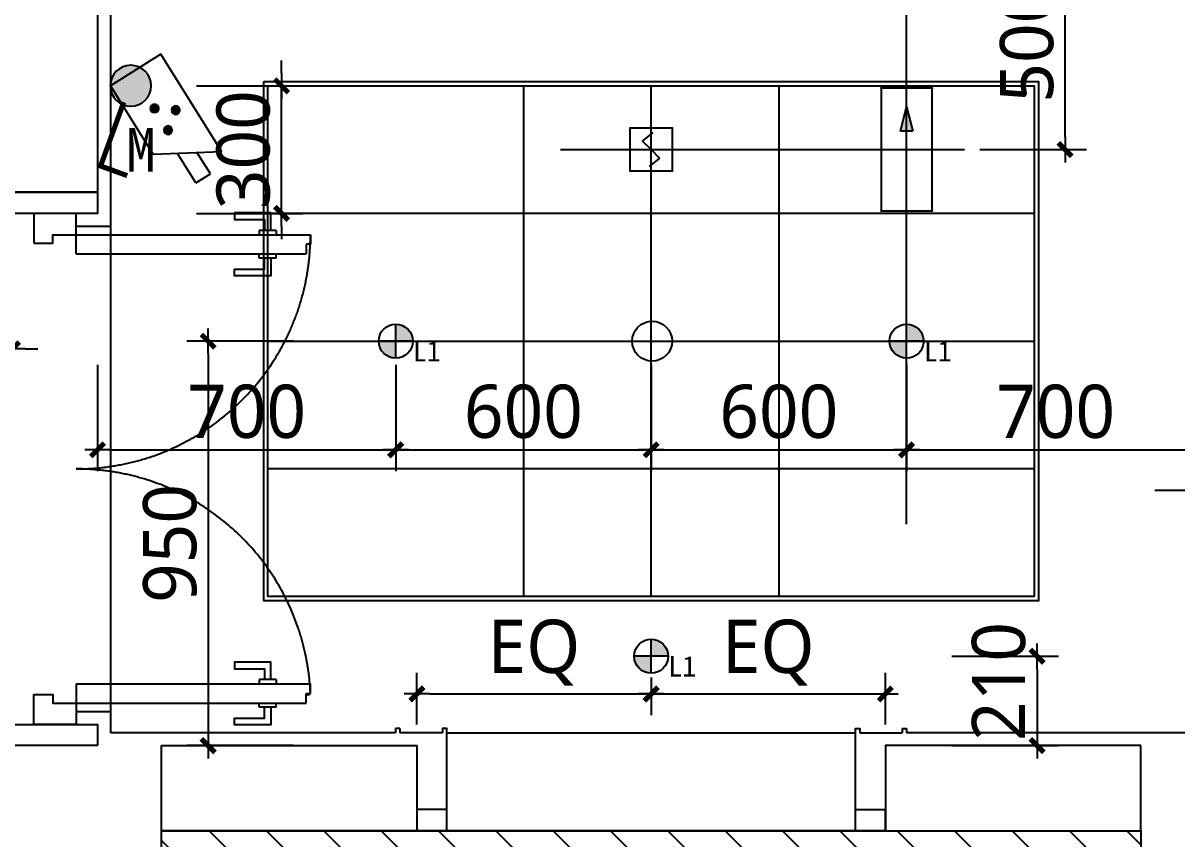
# Model space of a CAD drawing. Extents: x 3443499 to 7125205, y -1700016 to -264854.
# Drawn here: x 3445224 to 3447934, y -987255 to -985339 of the extents above; entities that cross this region are included whole.
import ezdxf
from ezdxf.enums import TextEntityAlignment as Align

# ---------------------------------------------------------------- set-up
doc = ezdxf.new("R2010")
doc.units = 0
doc.header["$LTSCALE"] = 1000
doc.header["$MEASUREMENT"] = 0
doc.linetypes.add('ACAD_ISO03W100', pattern=[30, 12, -18])
doc.linetypes.add('DASH', pattern=[0.35, 0.25, -0.1])
doc.layers.get('0').update_dxf_attribs({"linetype": 'CONTINUOUS'})
doc.layers.get('Defpoints').update_dxf_attribs({"linetype": 'CONTINUOUS'})
for name, color, linetype in [('A-填充', 251, 'CONTINUOUS'), ('A-墙体', 255, 'CONTINUOUS'), ('A-结构', 4, 'CONTINUOUS'), ('A-结构柱', 255, 'CONTINUOUS'), ('B-门', 4, 'CONTINUOUS'), ('B-门槛线', 251, 'CONTINUOUS'), ('C-消防点位', 54, 'CONTINUOUS'), ('D-地面结构', 4, 'CONTINUOUS'), ('E-天花填充', 251, 'CONTINUOUS'), ('E-天花灯具', 92, 'CONTINUOUS'), ('E-天花空调', 1, 'CONTINUOUS'), ('E-天花结构', 4, 'CONTINUOUS'), ('E-天花辅助2', 54, 'CONTINUOUS'), ('E-灯具开关', 92, 'CONTINUOUS')]:
    doc.layers.add(name, color=color, linetype=linetype)
doc.styles.add('_TCH_DIM_T3', font='SIMPLEX.shx', dxfattribs={"width": 0.705882, "bigfont": 'GBCBIG.shx'})
doc.styles.get("Standard").update_dxf_attribs({"font": 'gbenor.shx', "bigfont": 'gbcbig.shx'})
doc.styles.add('微软雅黑', font='msyh.ttf')
doc.styles.add('黑体', font='simhei.ttf')
doc.dimstyles.new('K-SMD-50', dxfattribs={"dimscale": 50, "dimtxt": 2.5, "dimasz": 0.6, "dimexe": 1, "dimexo": 1, "dimgap": 0.5, "dimtad": 1, "dimdec": 0, "dimrnd": 5, "dimdsep": 46, "dimtxsty": '微软雅黑', "dimblk": 'YQTICK', "dimcen": 0, "dimclrd": 1, "dimclre": 1, "dimclrt": 1, "dimadec": 1, "dimazin": 2, "dimtfac": 1, "dimtdec": 0, "dimtix": 1, "dimtmove": 1, "dimatfit": 2, "dimldrblk": 'A', "dimfxl": 4, "dimfxlon": 1, "dimtolj": 1, "dimtzin": 0, "dimarcsym": 0})

# ---------------------------------------------------------------- blocks, each defined once
blk = doc.blocks.new('*U275')
at = {"layer": 'A-结构'}
for points in [[(80, 140), (80, 185), (60, 185), (60, 240), (10, 240), (10, 140), (80, 140)], [(1140, 140), (1140, 185), (1160, 185), (1160, 240), (1210, 240), (1210, 140), (1140, 140)]]:
    blk.add_lwpolyline(points, dxfattribs=at)
at = {"layer": 'B-门'}
for p, q in [((60, 240), (60, 790)), ((60, 790), (82.5, 790)), ((82.5, 790), (82.5, 780)), ((1115, 240), (1115, 790)), ((1137.5, 790), (1115, 790)), ((1137.5, 780), (1137.5, 790)), ((82.5, 780), (105, 780)), ((105, 240), (105, 780)), ((1160, 780), (1137.5, 780)), ((1160, 240), (1160, 780)), ((105, 240), (60, 240)), ((1115, 240), (1160, 240))]:
    blk.add_line(p, q, dxfattribs=at)
at = {"layer": 'B-门', "color": 251}
for p, q in [((50, 709.3), (50, 669.3)), ((50, 709.3), (60, 709.3)), ((115, 709.3), (105, 709.3)), ((115, 709.3), (115, 669.3)), ((1105, 709.3), (1105, 669.3)), ((1105, 709.3), (1115, 709.3)), ((1170, 709.3), (1160, 709.3)), ((1170, 709.3), (1170, 669.3)), ((50, 669.3), (60, 669.3)), ((115, 669.3), (105, 669.3)), ((1105, 669.3), (1115, 669.3)), ((1170, 669.3), (1160, 669.3))]:
    blk.add_line(p, q, dxfattribs=at)
for points in [[(50, 696.7), (8.7, 696.7), (8.7, 611.6), (24.4, 611.6), (24.4, 681.8), (50, 681.8)], [(115, 696.7), (156.3, 696.7), (156.3, 611.6), (140.6, 611.6), (140.6, 681.8), (115, 681.8)], [(1105, 696.7), (1063.7, 696.7), (1063.7, 611.6), (1079.4, 611.6), (1079.4, 681.8), (1105, 681.8)], [(1170, 696.7), (1211.3, 696.7), (1211.3, 611.6), (1195.6, 611.6), (1195.6, 681.8), (1170, 681.8)]]:
    blk.add_lwpolyline(points, dxfattribs=at)
at = {"layer": 'B-门', "color": 251, "linetype": 'ACAD_ISO03W100', "ltscale": 4}
for centre, radius, start, end in [((60, 240), 550, 0, 90), ((1160.9, 239.6), 550.9, 92.4756, 179.9622)]:
    blk.add_arc(centre, radius, start, end, dxfattribs=at)
at = {"layer": 'B-门'}
blk.add_arc((1137.4, 785), 3.09, 271.5887, 88.4105, dxfattribs=at)
blk = doc.blocks.new('111')
at = {"layer": 'E-天花灯具'}
h = blk.add_hatch(color=251, dxfattribs=at)
h.paths.add_polyline_path([(-10016889.6, -2841423.8), (-10016849.6, -2841423.8, 0.414214), (-10016889.6, -2841383.8)])
h.paths.add_polyline_path([(-10016929.6, -2841423.8, 0.414214), (-10016889.6, -2841463.8), (-10016889.6, -2841423.8)])
for p, q in [((-10016889.6, -2841463.8), (-10016889.6, -2841383.8)), ((-10016849.6, -2841423.8), (-10016929.6, -2841423.8))]:
    blk.add_line(p, q, dxfattribs=at)
blk.add_circle((-10016889.6, -2841423.8), 40, dxfattribs=at)
at = {"layer": 'E-天花灯具', "style": '黑体'}
blk.add_text('L1', height=48, dxfattribs=at).set_placement((-10016849.2, -2841471.5))
blk = doc.blocks.new('*U270')
at = {"layer": 'A-结构'}
for p, q in [((-50, -240), (-50, -230)), ((-40, -240), (-50, -240)), ((-40, -240), (-40, -230)), ((60, -230), (-40, -230)), ((1040, -230), (1140, -230)), ((1140, -240), (1140, -230)), ((1140, -240), (1150, -240)), ((1150, -240), (1150, -230))]:
    blk.add_line(p, q, dxfattribs=at)
for points in [[(0, 0), (70, 0), (70, -50), (0, -50)], [(1100, 0), (1030, 0), (1030, -50), (1100, -50)]]:
    blk.add_lwpolyline(points, close=True, dxfattribs=at)
for points in [[(70, -50), (70, -240), (60, -240), (60, -230)], [(1030, -50), (1030, -240), (1040, -240), (1040, -230)]]:
    blk.add_lwpolyline(points, dxfattribs=at)
at = {"layer": 'B-门槛线'}
blk.add_line((70, -230), (1030, -230), dxfattribs=at)
at = {"layer": 'D-地面结构'}
blk.add_line((70, -230), (1030, -230), dxfattribs=at)
at = {"layer": 'E-天花结构'}
blk.add_line((70, -230), (1030, -230), dxfattribs=at)
blk = doc.blocks.new('右向疏散')
h = blk.add_hatch(color=256)
h.paths.add_polyline_path([(201.6, 120), (86.4, 148.8), (86.4, 120)])
h.paths.add_polyline_path([(201.6, 120), (86.4, 120), (86.4, 91.2)])
at = {"color": 7}
blk.add_line((-201.6, 120), (201.6, 120), dxfattribs=at)
for p, q in [((201.6, 120), (86.4, 148.8)), ((86.4, 148.8), (86.4, 91.2)), ((86.4, 91.2), (201.6, 120))]:
    blk.add_line(p, q)
blk.add_lwpolyline([(-288, 240), (288, 240), (288, 0), (-288, 0)], close=True)
blk = doc.blocks.new('$equip_U$00000098(lemon-PC)')
for p in [(-0.72, 0), (0, 0), (0.72, 0), (-0.72, -0.3), (0.72, -0.3), (-0.72, -0.6), (0, -0.6), (0.72, -0.6)]:
    blk.add_point(p)
at = {"xscale": 0.002499999944120646, "yscale": 0.002499999944120646, "zscale": 0.002499999944120646}
blk.add_blockref('右向疏散', (0, -0.6), dxfattribs=at)
at = {"color": 7, "style": '_TCH_DIM_T3', "flags": 1}
for tag in ['A', 'REMARK']:
    blk.add_attdef(tag, text='', height=0.000025, dxfattribs=at).set_placement((0, 0), align=Align.MIDDLE_CENTER)
at = {"color": 7, "style": '_TCH_DIM_T3'}
blk.add_attdef('$TEXT$', text='', height=0.000025, dxfattribs=at).set_placement((0, -0.6), align=Align.MIDDLE_CENTER)
blk = doc.blocks.new('YQTICK')
at = {"color": 1}
blk.add_line((-1, 0), (1, 0), dxfattribs=at)
at = {"color": 1, "const_width": 0.4}
blk.add_lwpolyline([(0.53, 0.53), (-0.53, -0.53)], dxfattribs=at)
blk = doc.blocks.new('*D322')
at = {"layer": 'Defpoints', "color": 0, "transparency": 16777216}
for p in [(3445398.4, -985786.1), (3446098.7, -986086.1), (3446098.7, -986341.3)]:
    blk.add_point(p, dxfattribs=at)
at = {"layer": 'E-天花空调', "color": 1, "lineweight": -2, "transparency": 16777216}
for p, q in [((3445398.4, -986141.3), (3445398.4, -986391.3)), ((3446098.7, -986141.3), (3446098.7, -986391.3)), ((3445428.4, -986341.3), (3446068.7, -986341.3))]:
    blk.add_line(p, q, dxfattribs=at)
at = {"layer": 'E-天花空调', "color": 1, "lineweight": -2, "transparency": 16777216, "xscale": 30, "yscale": 30, "zscale": 30, "rotation": 180}
blk.add_blockref('YQTICK', (3445398.4, -986341.3), dxfattribs=at)
at = {"layer": 'E-天花空调', "color": 1, "lineweight": -2, "transparency": 16777216, "xscale": 30, "yscale": 30, "zscale": 30}
blk.add_blockref('YQTICK', (3446098.7, -986341.3), dxfattribs=at)
at = {"layer": 'E-天花空调', "color": 1, "transparency": 16777216, "insert": (3445748.6, -986251.7), "char_height": 125, "attachment_point": 5, "style": '微软雅黑'}
blk.add_mtext('\\A1;700', dxfattribs=at)
blk = doc.blocks.new('A')
at = {"color": 1}
for p, q in [((-1.435, 1.148), (-1.09, 1.437)), ((-1.435, 1.148), (-0.369, 0)), ((-1.09, 1.437), (0, 0)), ((-0.369, 0), (-2.127, 0)), ((-1.435, -1.148), (-0.369, 0)), ((-1.09, -1.437), (0, 0)), ((-1.435, -1.148), (-1.09, -1.437))]:
    blk.add_line(p, q, dxfattribs=at)
for points in [[(-1.435, 1.148), (-1.09, 1.437), (-0.369, 0), (0, 0)], [(-1.435, -1.148), (-1.09, -1.437), (-0.369, 0), (0, 0)]]:
    blk.add_solid(points, dxfattribs=at)
blk = doc.blocks.new('*D323')
at = {"layer": 'Defpoints', "color": 0, "transparency": 16777216}
for p in [(3446098.7, -986086.1), (3446698.7, -986086.1), (3446698.7, -986341.3)]:
    blk.add_point(p, dxfattribs=at)
at = {"layer": 'E-天花空调', "color": 1, "lineweight": -2, "transparency": 16777216}
for p, q in [((3446098.7, -986141.3), (3446098.7, -986391.3)), ((3446698.7, -986141.3), (3446698.7, -986391.3)), ((3446128.7, -986341.3), (3446668.7, -986341.3))]:
    blk.add_line(p, q, dxfattribs=at)
at = {"layer": 'E-天花空调', "color": 1, "lineweight": -2, "transparency": 16777216, "xscale": 30, "yscale": 30, "zscale": 30, "rotation": 180}
blk.add_blockref('YQTICK', (3446098.7, -986341.3), dxfattribs=at)
at = {"layer": 'E-天花空调', "color": 1, "lineweight": -2, "transparency": 16777216, "xscale": 30, "yscale": 30, "zscale": 30}
blk.add_blockref('YQTICK', (3446698.7, -986341.3), dxfattribs=at)
at = {"layer": 'E-天花空调', "color": 1, "transparency": 16777216, "insert": (3446398.7, -986251.7), "char_height": 125, "attachment_point": 5, "style": '微软雅黑'}
blk.add_mtext('\\A1;600', dxfattribs=at)
blk = doc.blocks.new('*D324')
at = {"layer": 'Defpoints', "color": 0, "transparency": 16777216}
for p in [(3446698.7, -986086.1), (3447298.7, -986086.1), (3447298.7, -986341.3)]:
    blk.add_point(p, dxfattribs=at)
at = {"layer": 'E-天花空调', "color": 1, "lineweight": -2, "transparency": 16777216}
for p, q in [((3446698.7, -986141.3), (3446698.7, -986391.3)), ((3447298.7, -986141.3), (3447298.7, -986391.3)), ((3446728.7, -986341.3), (3447268.7, -986341.3))]:
    blk.add_line(p, q, dxfattribs=at)
at = {"layer": 'E-天花空调', "color": 1, "lineweight": -2, "transparency": 16777216, "xscale": 30, "yscale": 30, "zscale": 30, "rotation": 180}
blk.add_blockref('YQTICK', (3446698.7, -986341.3), dxfattribs=at)
at = {"layer": 'E-天花空调', "color": 1, "lineweight": -2, "transparency": 16777216, "xscale": 30, "yscale": 30, "zscale": 30}
blk.add_blockref('YQTICK', (3447298.7, -986341.3), dxfattribs=at)
at = {"layer": 'E-天花空调', "color": 1, "transparency": 16777216, "insert": (3446998.7, -986251.7), "char_height": 125, "attachment_point": 5, "style": '微软雅黑'}
blk.add_mtext('\\A1;600', dxfattribs=at)
blk = doc.blocks.new('*D325')
at = {"layer": 'Defpoints', "color": 0, "transparency": 16777216}
for p in [(3447998.8, -985736.1), (3447298.7, -986086.1), (3447998.8, -986341.3)]:
    blk.add_point(p, dxfattribs=at)
at = {"layer": 'E-天花空调', "color": 1, "lineweight": -2, "transparency": 16777216}
for p, q in [((3447298.7, -986141.3), (3447298.7, -986391.3)), ((3447998.8, -986141.3), (3447998.8, -986391.3)), ((3447328.7, -986341.3), (3447968.8, -986341.3))]:
    blk.add_line(p, q, dxfattribs=at)
at = {"layer": 'E-天花空调', "color": 1, "lineweight": -2, "transparency": 16777216, "xscale": 30, "yscale": 30, "zscale": 30, "rotation": 180}
blk.add_blockref('YQTICK', (3447298.7, -986341.3), dxfattribs=at)
at = {"layer": 'E-天花空调', "color": 1, "lineweight": -2, "transparency": 16777216, "xscale": 30, "yscale": 30, "zscale": 30}
blk.add_blockref('YQTICK', (3447998.8, -986341.3), dxfattribs=at)
at = {"layer": 'E-天花空调', "color": 1, "transparency": 16777216, "insert": (3447648.7, -986251.7), "char_height": 125, "attachment_point": 5, "style": '微软雅黑'}
blk.add_mtext('\\A1;700', dxfattribs=at)
blk = doc.blocks.new('*D326')
at = {"layer": 'Defpoints', "color": 0, "transparency": 16777216}
for p in [(3446698.7, -986826.1), (3446698.7, -986914.7), (3446148.6, -987036.1)]:
    blk.add_point(p, dxfattribs=at)
at = {"layer": 'E-天花空调', "color": 1, "lineweight": -2, "transparency": 16777216}
for p, q in [((3446148.6, -986986.1), (3446148.6, -986864.7)), ((3446698.7, -986876.1), (3446698.7, -986964.7)), ((3446178.6, -986914.7), (3446668.7, -986914.7))]:
    blk.add_line(p, q, dxfattribs=at)
at = {"layer": 'E-天花空调', "color": 1, "lineweight": -2, "transparency": 16777216, "xscale": 30, "yscale": 30, "zscale": 30, "rotation": 180}
blk.add_blockref('YQTICK', (3446148.6, -986914.7), dxfattribs=at)
at = {"layer": 'E-天花空调', "color": 1, "lineweight": -2, "transparency": 16777216, "xscale": 30, "yscale": 30, "zscale": 30}
blk.add_blockref('YQTICK', (3446698.7, -986914.7), dxfattribs=at)
at = {"layer": 'E-天花空调', "color": 1, "transparency": 16777216, "insert": (3446423.6, -986817.7), "char_height": 125, "attachment_point": 5, "style": '微软雅黑'}
blk.add_mtext('\\A1;EQ', dxfattribs=at)
blk = doc.blocks.new('*D327')
at = {"layer": 'Defpoints', "color": 0, "transparency": 16777216}
for p in [(3446698.7, -986826.1), (3447248.8, -986914.7), (3447248.8, -987036.1)]:
    blk.add_point(p, dxfattribs=at)
at = {"layer": 'E-天花空调', "color": 1, "lineweight": -2, "transparency": 16777216}
for p, q in [((3446698.7, -986876.1), (3446698.7, -986964.7)), ((3447248.8, -986986.1), (3447248.8, -986864.7)), ((3446728.7, -986914.7), (3447218.8, -986914.7))]:
    blk.add_line(p, q, dxfattribs=at)
at = {"layer": 'E-天花空调', "color": 1, "lineweight": -2, "transparency": 16777216, "xscale": 30, "yscale": 30, "zscale": 30, "rotation": 180}
blk.add_blockref('YQTICK', (3446698.7, -986914.7), dxfattribs=at)
at = {"layer": 'E-天花空调', "color": 1, "lineweight": -2, "transparency": 16777216, "xscale": 30, "yscale": 30, "zscale": 30}
blk.add_blockref('YQTICK', (3447248.8, -986914.7), dxfattribs=at)
at = {"layer": 'E-天花空调', "color": 1, "transparency": 16777216, "insert": (3446973.7, -986817.7), "char_height": 125, "attachment_point": 5, "style": '微软雅黑'}
blk.add_mtext('\\A1;EQ', dxfattribs=at)
blk = doc.blocks.new('*D328')
at = {"layer": 'Defpoints', "color": 0, "transparency": 16777216}
for p in [(3446698.7, -986826.1), (3447248.8, -987036.1), (3447605.3, -987036.1)]:
    blk.add_point(p, dxfattribs=at)
at = {"layer": 'E-天花空调', "color": 1, "lineweight": -2, "transparency": 16777216}
for p, q in [((3447405.3, -986826.1), (3447655.3, -986826.1)), ((3447605.3, -986856.1), (3447605.3, -987006.1)), ((3447405.3, -987036.1), (3447655.3, -987036.1))]:
    blk.add_line(p, q, dxfattribs=at)
at = {"layer": 'E-天花空调', "color": 1, "lineweight": -2, "transparency": 16777216, "xscale": 30, "yscale": 30, "zscale": 30}
for p, rotation in [((3447605.3, -986826.1), 90), ((3447605.3, -987036.1), 270)]:
    blk.add_blockref('YQTICK', p, dxfattribs=dict(at, rotation=rotation))
at = {"layer": 'E-天花空调', "color": 1, "transparency": 16777216, "insert": (3447515.4, -986885.4), "char_height": 125, "attachment_point": 5, "rotation": 90, "style": '微软雅黑'}
blk.add_mtext('\\A1;210', dxfattribs=at)
blk = doc.blocks.new('*D330')
at = {"layer": 'Defpoints', "color": 0, "transparency": 16777216}
for p in [(3445428.6, -985486.6), (3445830.7, -985486.6), (3445428.6, -985786.1)]:
    blk.add_point(p, dxfattribs=at)
at = {"layer": 'E-天花空调', "color": 1, "lineweight": -2, "transparency": 16777216}
for p, q in [((3445830.7, -985456.6), (3445830.7, -985426.6)), ((3445630.7, -985486.6), (3445880.7, -985486.6)), ((3445830.7, -985786.1), (3445830.7, -985486.6)), ((3445630.7, -985786.1), (3445880.7, -985786.1)), ((3445830.7, -985816.1), (3445830.7, -985846.1))]:
    blk.add_line(p, q, dxfattribs=at)
at = {"layer": 'E-天花空调', "color": 1, "lineweight": -2, "transparency": 16777216, "xscale": 30, "yscale": 30, "zscale": 30}
for p, rotation in [((3445830.7, -985486.6), 270), ((3445830.7, -985786.1), 90)]:
    blk.add_blockref('YQTICK', p, dxfattribs=dict(at, rotation=rotation))
at = {"layer": 'E-天花空调', "color": 1, "transparency": 16777216, "insert": (3445741.1, -985636.3), "char_height": 125, "attachment_point": 5, "rotation": 90, "style": '微软雅黑'}
blk.add_mtext('\\A1;300', dxfattribs=at)
blk = doc.blocks.new('*D349')
at = {"layer": 'Defpoints', "color": 0, "transparency": 16777216}
for p in [(3447671, -985136.1), (3447898.5, -985136.1), (3447298.8, -985636.1)]:
    blk.add_point(p, dxfattribs=at)
at = {"layer": 'E-天花空调', "color": 1, "lineweight": -2, "transparency": 16777216}
for p, q in [((3447848.5, -985136.1), (3447621, -985136.1)), ((3447671, -985606.1), (3447671, -985166.1)), ((3447471, -985636.1), (3447721, -985636.1))]:
    blk.add_line(p, q, dxfattribs=at)
at = {"layer": 'E-天花空调', "color": 1, "lineweight": -2, "transparency": 16777216, "xscale": 30, "yscale": 30, "zscale": 30}
for p, rotation in [((3447671, -985136.1), 90), ((3447671, -985636.1), 270)]:
    blk.add_blockref('YQTICK', p, dxfattribs=dict(at, rotation=rotation))
at = {"layer": 'E-天花空调', "color": 1, "transparency": 16777216, "insert": (3447581.4, -985386.1), "char_height": 125, "attachment_point": 5, "rotation": 90, "style": '微软雅黑'}
blk.add_mtext('\\A1;500', dxfattribs=at)
blk = doc.blocks.new('$equip$00001465')
for p, q in [((-0.6, 0.35), (-0.2, -0.35)), ((-0.6, 0.35), (0.75, 0.35)), ((0.75, 0.35), (0.75, -0.35)), ((-0.75, 0.1), (-0.457, 0.1)), ((-0.75, -0.1), (-0.75, 0.1)), ((-0.75, -0.1), (-0.343, -0.1)), ((0.75, -0.35), (-0.2, -0.35))]:
    blk.add_line(p, q)
for centre in [(0.1, 0.15), (-0.05, -0.05), (0.25, -0.05)]:
    blk.add_circle(centre, 0.05)
for p in [(0.075, 0.35), (-0.75, 0), (0.75, 0), (0.075, -0.35)]:
    blk.add_point(p)
for points in [[(0.057, 0.175), (0.143, 0.175), (0.05, 0.15), (0.15, 0.15)], [(0.057, 0.125), (0.143, 0.125), (0.05, 0.15), (0.15, 0.15)], [(0.075, 0.193), (0.125, 0.193), (0.057, 0.175), (0.143, 0.175)], [(0.1, 0.2), (0.1, 0.2), (0.075, 0.193), (0.125, 0.193)], [(-0.05, 0), (-0.05, 0), (-0.075, -0.007), (-0.025, -0.007)], [(0.075, 0.107), (0.125, 0.107), (0.057, 0.125), (0.143, 0.125)], [(0.1, 0.1), (0.1, 0.1), (0.075, 0.107), (0.125, 0.107)], [(0.25, 0), (0.25, 0), (0.225, -0.007), (0.275, -0.007)], [(-0.093, -0.025), (-0.007, -0.025), (-0.1, -0.05), (0, -0.05)], [(-0.093, -0.075), (-0.007, -0.075), (-0.1, -0.05), (0, -0.05)], [(-0.075, -0.007), (-0.025, -0.007), (-0.093, -0.025), (-0.007, -0.025)], [(-0.075, -0.093), (-0.025, -0.093), (-0.093, -0.075), (-0.007, -0.075)], [(-0.05, -0.1), (-0.05, -0.1), (-0.075, -0.093), (-0.025, -0.093)], [(0.207, -0.025), (0.293, -0.025), (0.2, -0.05), (0.3, -0.05)], [(0.207, -0.075), (0.293, -0.075), (0.2, -0.05), (0.3, -0.05)], [(0.225, -0.007), (0.275, -0.007), (0.207, -0.025), (0.293, -0.025)], [(0.225, -0.093), (0.275, -0.093), (0.207, -0.075), (0.293, -0.075)], [(0.25, -0.1), (0.25, -0.1), (0.225, -0.093), (0.275, -0.093)]]:
    blk.add_solid(points)
at = {"flags": 9}
blk.add_attdef('A', (-0.016, -0.016), '', height=0.00002, dxfattribs=at)
blk = doc.blocks.new('$equip$00002649')
for p, q in [((-0.5, 0.5), (-0.5, -0.5)), ((0.5, 0.5), (-0.5, 0.5)), ((-0.2, 0.2), (0.05, 0.4)), ((0.5, -0.5), (0.5, 0.5)), ((0, 0), (-0.2, 0.2)), ((0, 0), (0.2, -0.2)), ((0.2, -0.2), (-0.05, -0.4)), ((-0.5, -0.5), (0.5, -0.5))]:
    blk.add_line(p, q)
at = {"const_width": 0.04}
blk.add_lwpolyline([(-0.5, 0.5), (0.5, 0.5), (0.5, -0.5), (-0.5, -0.5), (-0.5, 0.5), (0.5, 0.5)], dxfattribs=at)
for p in [(0, 0.5), (-0.5, 0), (0.5, 0), (0, -0.5)]:
    blk.add_point(p)
at = {"color": 7, "flags": 1}
for tag, height, p in [('A', 0.00002, (0, 0)), ('B', 0.4, (0.762, -0.208))]:
    blk.add_attdef(tag, text='', height=height, dxfattribs=at).set_placement(p, align=Align.MIDDLE_CENTER)
blk = doc.blocks.new('*D352')
at = {"layer": 'Defpoints', "color": 0, "transparency": 16777216}
for p in [(3444898.4, -985736.1), (3445198.6, -985736.1), (3444898.4, -986104.1)]:
    blk.add_point(p, dxfattribs=at)
at = {"layer": 'E-天花空调', "color": 1, "lineweight": -2, "transparency": 16777216}
for p, q in [((3444898.4, -985904.1), (3444898.4, -986154.1)), ((3445198.6, -985904.1), (3445198.6, -986154.1)), ((3444868.4, -986104.1), (3444838.4, -986104.1)), ((3445198.6, -986104.1), (3444898.4, -986104.1)), ((3445228.6, -986104.1), (3445258.6, -986104.1))]:
    blk.add_line(p, q, dxfattribs=at)
at = {"layer": 'E-天花空调', "color": 1, "lineweight": -2, "transparency": 16777216, "xscale": 30, "yscale": 30, "zscale": 30}
blk.add_blockref('YQTICK', (3444898.4, -986104.1), dxfattribs=at)
at = {"layer": 'E-天花空调', "color": 1, "lineweight": -2, "transparency": 16777216, "xscale": 30, "yscale": 30, "zscale": 30, "rotation": 180}
blk.add_blockref('YQTICK', (3445198.6, -986104.1), dxfattribs=at)
at = {"layer": 'E-天花空调', "color": 1, "transparency": 16777216, "insert": (3445048.5, -986014.5), "char_height": 125, "attachment_point": 5, "style": '微软雅黑'}
blk.add_mtext('\\A1;300', dxfattribs=at)
blk = doc.blocks.new('*D377')
at = {"layer": 'Defpoints', "color": 0, "transparency": 16777216}
for p in [(3446701, -986086.1), (3445658.4, -987036.1), (3446148.6, -987036.1)]:
    blk.add_point(p, dxfattribs=at)
at = {"layer": 'E-天花空调', "color": 1, "lineweight": -2, "transparency": 16777216}
for p, q in [((3445858.4, -986086.1), (3445608.4, -986086.1)), ((3445658.4, -986116.1), (3445658.4, -987006.1)), ((3445858.4, -987036.1), (3445608.4, -987036.1))]:
    blk.add_line(p, q, dxfattribs=at)
at = {"layer": 'E-天花空调', "color": 1, "lineweight": -2, "transparency": 16777216, "xscale": 30, "yscale": 30, "zscale": 30}
for p, rotation in [((3445658.4, -986086.1), 90), ((3445658.4, -987036.1), 270)]:
    blk.add_blockref('YQTICK', p, dxfattribs=dict(at, rotation=rotation))
at = {"layer": 'E-天花空调', "color": 1, "transparency": 16777216, "insert": (3445568.8, -986561.1), "char_height": 125, "attachment_point": 5, "rotation": 90, "style": '微软雅黑'}
blk.add_mtext('\\A1;950', dxfattribs=at)
blk = doc.blocks.new('单开单控')
blk.add_hatch(color=256).paths.add_polyline_path([(1.08, 0, 1), (-1.08, 0, 1)])
at = {"const_width": 0.27}
blk.add_lwpolyline([(4.403, 1.796), (3.443, 2.945), (0.694, 0.647)], dxfattribs=at)
blk.add_circle((0, 0), 1.08)
blk = doc.blocks.new('*U253')
at = {"layer": 'E-灯具开关', "xscale": -29.62962962979357, "yscale": 29.62962962979357, "zscale": 29.62962962979357, "rotation": 66.5883485202112}
blk.add_blockref('单开单控', (0, 0), dxfattribs=at)

msp = doc.modelspace()

# ---------------------------------------------------------------- hatches: boundary and pattern name
at = {"layer": 'A-填充'}
h = msp.add_hatch(dxfattribs=at)
h.set_pattern_fill('ANSI31', color=251, scale=30, angle=90)
h.set_pattern_definition([(135, (3245808.34, -915891.6), (-67.35192, -67.35192), [])])
h.paths.add_polyline_path([(3447848.8, -987236.1), (3445548.6, -987236.1), (3445548.6, -989136.1), (3447848.8, -989136.1)])
h.paths.add_polyline_path([(3450498.8, -983136.1), (3448198.7, -983136.1), (3448198.7, -985536.1), (3450498.8, -985536.1)])
h.paths.add_polyline_path([(3450498.5, -981136.2), (3448198.4, -981136.2), (3448198.4, -982936.1), (3450498.5, -982936.1)])

# ---------------------------------------------------------------- linework, layer by layer
msp.add_lwpolyline([(3445548.6, -987236.1), (3447848.8, -987236.1), (3447848.8, -989136.1), (3445548.6, -989136.1)], close=True, dxfattribs=at)
at = {"layer": 'A-墙体', "color": 4}
msp.add_line((3447248.8, -987236.1), (3446148.6, -987236.1), dxfattribs=at)
at = {"layer": 'A-墙体'}
for points in [[(3445198.6, -985736.1), (3445398.4, -985736.1), (3445398.4, -985786.1), (3445198.6, -985786.1)], [(3445398.4, -987036.1), (3445198.4, -987036.1), (3445198.4, -986986.1), (3445398.4, -986986.1)], [(3445548.6, -987036.1), (3446148.6, -987036.1), (3446148.6, -987236.1), (3445548.6, -987236.1)], [(3447848.8, -987036.1), (3447248.8, -987036.1), (3447248.8, -987236.1), (3447848.8, -987236.1)]]:
    msp.add_lwpolyline(points, close=True, dxfattribs=at)
at = {"layer": 'A-结构'}
for p, q in [((3445428.6, -985166.1), (3445428.6, -985816.1)), ((3445348.5, -985816.1), (3445428.6, -985816.1)), ((3445348.5, -986956.1), (3445428.6, -986956.1)), ((3445428.6, -986956.1), (3445428.6, -987006.1)), ((3446098.6, -987006.1), (3445428.6, -987006.1)), ((3448228.8, -987006.1), (3447298.6, -987006.1))]:
    msp.add_line(p, q, dxfattribs=at)
at = {"layer": 'A-结构柱'}
msp.add_lwpolyline([(3445198.6, -985136.1), (3445398.6, -985136.1), (3445398.6, -985736.1), (3445198.6, -985736.1)], close=True, dxfattribs=at)
at = {"layer": 'C-消防点位', "ltscale": 600}
msp.add_circle((3446701, -986086.1), 46.9, dxfattribs=at)
at = {"layer": 'E-天花填充'}
for p, q in [((3446398.7, -985486.1), (3446398.7, -986686.1)), ((3446998.7, -985486.1), (3446998.7, -986686.1)), ((3447598.7, -985786.1), (3445798.7, -985786.1)), ((3447598.7, -986386.1), (3445798.7, -986386.1))]:
    msp.add_line(p, q, dxfattribs=at)
at = {"layer": 'E-天花空调', "linetype": 'DASH', "ltscale": 200}
for p, q in [((3447298.7, -986516), (3447298.7, -984653.2)), ((3446698.7, -986686.1), (3446698.7, -985486.1)), ((3446485.9, -985636.1), (3447434.6, -985636.1)), ((3445798.7, -986086.1), (3447598.7, -986086.1)), ((3447881.9, -986436.1), (3450415.5, -986436.1))]:
    msp.add_line(p, q, dxfattribs=at)
at = {"layer": 'E-天花结构'}
msp.add_line((3445428.6, -985816.1), (3445428.6, -986956.1), dxfattribs=at)
msp.add_lwpolyline([(3445788.7, -985476.1), (3447608.7, -985476.1), (3447608.7, -986696.1), (3445788.7, -986696.1)], close=True, dxfattribs=at)
at = {"layer": 'E-天花辅助2'}
msp.add_lwpolyline([(3445798.7, -985486.1), (3447598.7, -985486.1), (3447598.7, -986686.1), (3445798.7, -986686.1)], close=True, dxfattribs=at)

# ---------------------------------------------------------------- block references
at = {"rotation": 270}
msp.add_blockref('*U275', (3445108.5, -985776.1), dxfattribs=at)
at = {"xscale": -1, "rotation": 180}
msp.add_blockref('*U270', (3446148.6, -987236.1), dxfattribs=at)
at = {"layer": 'C-消防点位', "xscale": -200, "yscale": 200, "zscale": 200, "rotation": 301.8866733558896}
msp.add_blockref('$equip$00001465', (3445567.2, -985576.5), dxfattribs=at)
at = {"layer": 'C-消防点位'}
ref = msp.add_blockref('$equip_U$00000098(lemon-PC)', (3447358.8, -985636.1), dxfattribs=dict(at, xscale=-200.0000000000001, yscale=200, zscale=200, rotation=269.999420118485))
ref.add_attrib('$TEXT$', 'REMARK', dxfattribs={"layer": '0', "height": 0.005, "rotation": 89.9994, "style": '_TCH_DIM_T3'}).set_placement((3447238.8, -985636.1), align=Align.MIDDLE_CENTER)
at = {"layer": 'C-消防点位', "xscale": 100, "yscale": 100, "zscale": 100}
msp.add_blockref('$equip$00002649', (3446698.7, -985636.1), dxfattribs=at)
at = {"layer": 'E-天花灯具'}
for p in [(13462988.4, 1855337.7), (13464188.4, 1855337.7), (13463588.4, 1854597.7)]:
    msp.add_blockref('111', p, dxfattribs=at)
at = {"layer": 'E-灯具开关', "xscale": 1.5, "yscale": 1.5, "zscale": 1.5, "rotation": 43.347563133887}
msp.add_blockref('*U253', (3445476.5, -985486.1), dxfattribs=at)

# ---------------------------------------------------------------- texts
at = {"layer": 'E-灯具开关', "style": '黑体'}
msp.add_text('M', height=102.9, dxfattribs=at).set_placement((3445465.4, -985688))

# ---------------------------------------------------------------- dimensions: what is measured, and where the dimension line sits
at = {"layer": 'E-天花空调'}
for base, p1, p2, picture, middle in [((3447671, -985136.1), (3447298.8, -985636.1), (3447898.5, -985136.1), '*D349', (3447581.4, -985386.1)), ((3445830.6787, -985486.5541), (3445428.5665, -985786.078), (3445428.5665, -985486.5541), '*D330', (3445741.0805, -985636.316)), ((3445658.4, -987036.1), (3446701, -986086.1), (3446148.6, -987036.1), '*D377', (3445568.8, -986561.1))]:
    dim = msp.add_linear_dim(base=base, p1=p1, p2=p2, angle=90, dimstyle='K-SMD-50', dxfattribs=at)
    dim.commit()
    dim.dimension.update_dxf_attribs({"geometry": picture, "text_midpoint": middle})
for base, p1, p2, picture, middle in [((3444898.4, -986104.1), (3445198.6, -985736.1), (3444898.4, -985736.1), '*D352', (3445048.5, -986014.5)), ((3447998.8, -986341.3), (3447298.7, -986086.1), (3447998.8, -985736.1), '*D325', (3447648.7, -986251.7)), ((3446098.7, -986341.3), (3445398.4, -985786.1), (3446098.7, -986086.1), '*D322', (3445748.6, -986251.7)), ((3446698.7, -986341.3), (3446098.7, -986086.1), (3446698.7, -986086.1), '*D323', (3446398.7, -986251.7)), ((3447298.7, -986341.3), (3446698.7, -986086.1), (3447298.7, -986086.1), '*D324', (3446998.7, -986251.7))]:
    dim = msp.add_linear_dim(base=base, p1=p1, p2=p2, dimstyle='K-SMD-50', dxfattribs=at)
    dim.commit()
    dim.dimension.update_dxf_attribs({"geometry": picture, "text_midpoint": middle})
for base, p1, p2, picture, middle in [((3446698.7, -986914.7), (3446148.6, -987036.1), (3446698.7, -986826.1), '*D326', (3446423.6, -986817.7)), ((3447248.8, -986914.7), (3446698.7, -986826.1), (3447248.8, -987036.1), '*D327', (3446973.7, -986817.7))]:
    dim = msp.add_linear_dim(base=base, p1=p1, p2=p2, text='EQ', dimstyle='K-SMD-50', dxfattribs=at)
    dim.commit()
    dim.dimension.update_dxf_attribs({"geometry": picture, "text_midpoint": middle})
dim = msp.add_linear_dim(base=(3447605.3, -987036.1), p1=(3446698.7, -986826.1), p2=(3447248.8, -987036.1), angle=90, dimstyle='K-SMD-50', dxfattribs=at)
dim.commit()
dim.dimension.update_dxf_attribs({"geometry": '*D328', "text_midpoint": (3447605.3, -986885.4), "dimtype": 128})

doc.saveas('drawing.dxf')
